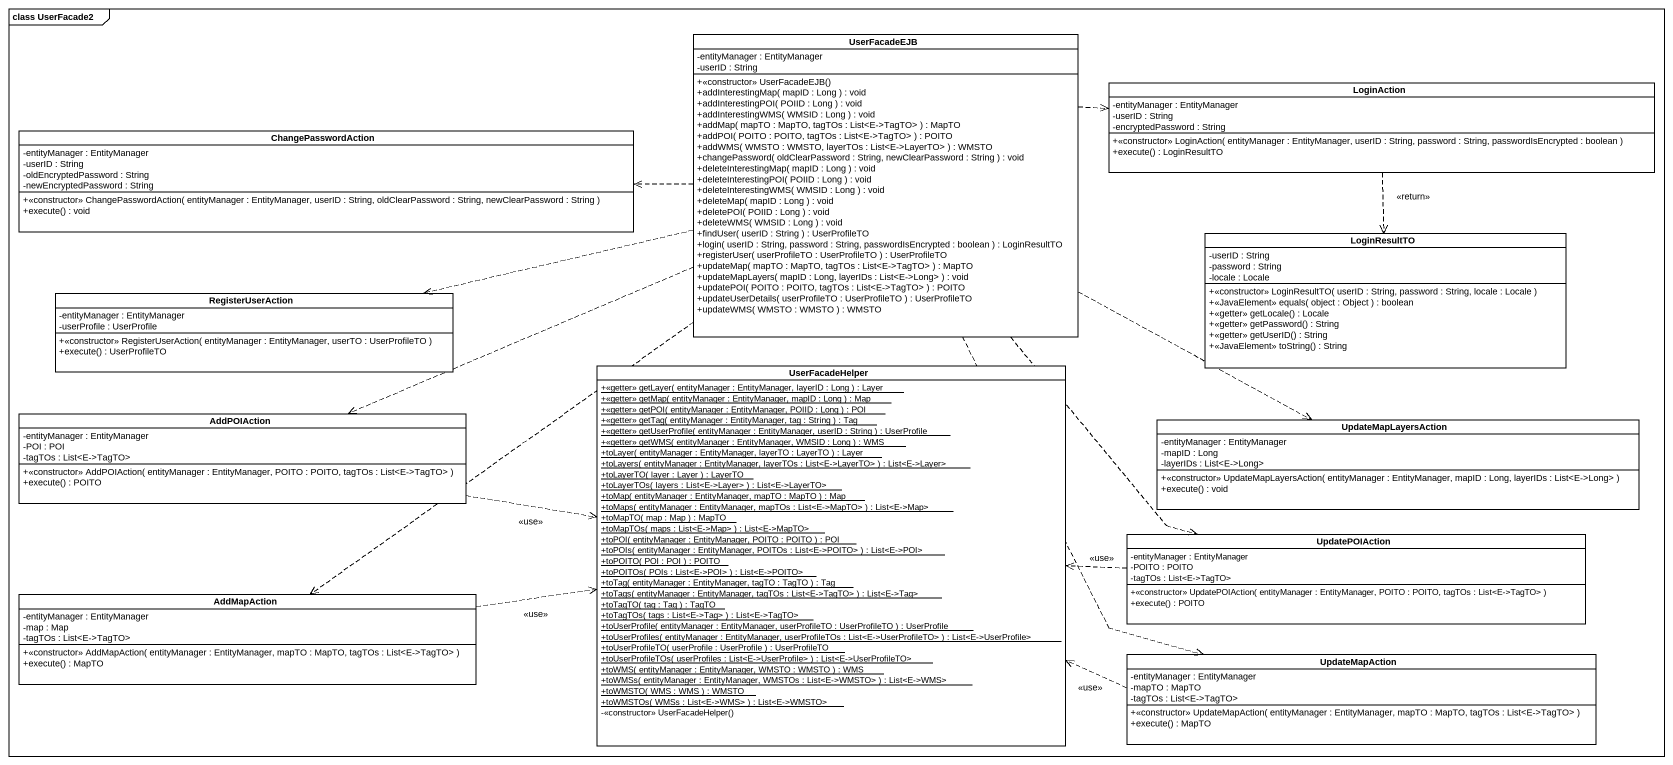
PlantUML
@startuml
mainframe class UserFacade2
hide circle
hide empty members
skinparam classAttributeIconSize 0
class UserFacadeEJB {
  -entityManager : EntityManager
  -userID : String
  +<<constructor>> UserFacadeEJB()
  +addInterestingMap( mapID : Long ) : void
  +addInterestingPOI( POIID : Long ) : void
  +addInterestingWMS( WMSID : Long ) : void
  +addMap( mapTO : MapTO, tagTOs : List<E->TagTO> ) : MapTO
  +addPOI( POITO : POITO, tagTOs : List<E->TagTO> ) : POITO
  +addWMS( WMSTO : WMSTO, layerTOs : List<E->LayerTO> ) : WMSTO
  +changePassword( oldClearPassword : String, newClearPassword : String ) : void
  +deleteInterestingMap( mapID : Long ) : void
  +deleteInterestingPOI( POIID : Long ) : void
  +deleteInterestingWMS( WMSID : Long ) : void
  +deleteMap( mapID : Long ) : void
  +deletePOI( POIID : Long ) : void
  +deleteWMS( WMSID : Long ) : void
  +findUser( userID : String ) : UserProfileTO
  +login( userID : String, password : String, passwordIsEncrypted : boolean ) : LoginResultTO
  +registerUser( userProfileTO : UserProfileTO ) : UserProfileTO
  +updateMap( mapTO : MapTO, tagTOs : List<E->TagTO> ) : MapTO
  +updateMapLayers( mapID : Long, layerIDs : List<E->Long> ) : void
  +updatePOI( POITO : POITO, tagTOs : List<E->TagTO> ) : POITO
  +updateUserDetails( userProfileTO : UserProfileTO ) : UserProfileTO
  +updateWMS( WMSTO : WMSTO ) : WMSTO
}
class LoginAction {
  -entityManager : EntityManager
  -userID : String
  -encryptedPassword : String
  +<<constructor>> LoginAction( entityManager : EntityManager, userID : String, password : String, passwordIsEncrypted : boolean )
  +execute() : LoginResultTO
}
class ChangePasswordAction {
  -entityManager : EntityManager
  -userID : String
  -oldEncryptedPassword : String
  -newEncryptedPassword : String
  +<<constructor>> ChangePasswordAction( entityManager : EntityManager, userID : String, oldClearPassword : String, newClearPassword : String )
  +execute() : void
}
class LoginResultTO {
  -userID : String
  -password : String
  -locale : Locale
  +<<constructor>> LoginResultTO( userID : String, password : String, locale : Locale )
  +<<JavaElement>> equals( object : Object ) : boolean
  +<<getter>> getLocale() : Locale
  +<<getter>> getPassword() : String
  +<<getter>> getUserID() : String
  +<<JavaElement>> toString() : String
}
class RegisterUserAction {
  -entityManager : EntityManager
  -userProfile : UserProfile
  +<<constructor>> RegisterUserAction( entityManager : EntityManager, userTO : UserProfileTO )
  +execute() : UserProfileTO
}
class UserFacadeHelper {
  {static} +<<getter>> getLayer( entityManager : EntityManager, layerID : Long ) : Layer
  {static} +<<getter>> getMap( entityManager : EntityManager, mapID : Long ) : Map
  {static} +<<getter>> getPOI( entityManager : EntityManager, POIID : Long ) : POI
  {static} +<<getter>> getTag( entityManager : EntityManager, tag : String ) : Tag
  {static} +<<getter>> getUserProfile( entityManager : EntityManager, userID : String ) : UserProfile
  {static} +<<getter>> getWMS( entityManager : EntityManager, WMSID : Long ) : WMS
  {static} +toLayer( entityManager : EntityManager, layerTO : LayerTO ) : Layer
  {static} +toLayers( entityManager : EntityManager, layerTOs : List<E->LayerTO> ) : List<E->Layer>
  {static} +toLayerTO( layer : Layer ) : LayerTO
  {static} +toLayerTOs( layers : List<E->Layer> ) : List<E->LayerTO>
  {static} +toMap( entityManager : EntityManager, mapTO : MapTO ) : Map
  {static} +toMaps( entityManager : EntityManager, mapTOs : List<E->MapTO> ) : List<E->Map>
  {static} +toMapTO( map : Map ) : MapTO
  {static} +toMapTOs( maps : List<E->Map> ) : List<E->MapTO>
  {static} +toPOI( entityManager : EntityManager, POITO : POITO ) : POI
  {static} +toPOIs( entityManager : EntityManager, POITOs : List<E->POITO> ) : List<E->POI>
  {static} +toPOITO( POI : POI ) : POITO
  {static} +toPOITOs( POIs : List<E->POI> ) : List<E->POITO>
  {static} +toTag( entityManager : EntityManager, tagTO : TagTO ) : Tag
  {static} +toTags( entityManager : EntityManager, tagTOs : List<E->TagTO> ) : List<E->Tag>
  {static} +toTagTO( tag : Tag ) : TagTO
  {static} +toTagTOs( tags : List<E->Tag> ) : List<E->TagTO>
  {static} +toUserProfile( entityManager : EntityManager, userProfileTO : UserProfileTO ) : UserProfile
  {static} +toUserProfiles( entityManager : EntityManager, userProfileTOs : List<E->UserProfileTO> ) : List<E->UserProfile>
  {static} +toUserProfileTO( userProfile : UserProfile ) : UserProfileTO
  {static} +toUserProfileTOs( userProfiles : List<E->UserProfile> ) : List<E->UserProfileTO>
  {static} +toWMS( entityManager : EntityManager, WMSTO : WMSTO ) : WMS
  {static} +toWMSs( entityManager : EntityManager, WMSTOs : List<E->WMSTO> ) : List<E->WMS>
  {static} +toWMSTO( WMS : WMS ) : WMSTO
  {static} +toWMSTOs( WMSs : List<E->WMS> ) : List<E->WMSTO>
  -<<constructor>> UserFacadeHelper()
}
class AddPOIAction {
  -entityManager : EntityManager
  -POI : POI
  -tagTOs : List<E->TagTO>
  +<<constructor>> AddPOIAction( entityManager : EntityManager, POITO : POITO, tagTOs : List<E->TagTO> )
  +execute() : POITO
}
class UpdateMapLayersAction {
  -entityManager : EntityManager
  -mapID : Long
  -layerIDs : List<E->Long>
  +<<constructor>> UpdateMapLayersAction( entityManager : EntityManager, mapID : Long, layerIDs : List<E->Long> )
  +execute() : void
}
class UpdatePOIAction {
  -entityManager : EntityManager
  -POITO : POITO
  -tagTOs : List<E->TagTO>
  +<<constructor>> UpdatePOIAction( entityManager : EntityManager, POITO : POITO, tagTOs : List<E->TagTO> )
  +execute() : POITO
}
class AddMapAction {
  -entityManager : EntityManager
  -map : Map
  -tagTOs : List<E->TagTO>
  +<<constructor>> AddMapAction( entityManager : EntityManager, mapTO : MapTO, tagTOs : List<E->TagTO> )
  +execute() : MapTO
}
class UpdateMapAction {
  -entityManager : EntityManager
  -mapTO : MapTO
  -tagTOs : List<E->TagTO>
  +<<constructor>> UpdateMapAction( entityManager : EntityManager, mapTO : MapTO, tagTOs : List<E->TagTO> )
  +execute() : MapTO
}
UserFacadeEJB .right.> LoginAction
UserFacadeEJB .left.> ChangePasswordAction
UserFacadeEJB .left.> RegisterUserAction
UserFacadeEJB .left.> AddPOIAction
UserFacadeEJB .right.> UpdateMapLayersAction
UserFacadeEJB ..> UpdatePOIAction
UserFacadeEJB ..> AddMapAction
UserFacadeEJB ..> UpdateMapAction
LoginAction ..> LoginResultTO : <<return>>
AddPOIAction .right.> UserFacadeHelper : <<use>>
UpdatePOIAction .left.> UserFacadeHelper : <<use>>
AddMapAction .right.> UserFacadeHelper : <<use>>
UpdateMapAction .left.> UserFacadeHelper : <<use>>
@enduml
